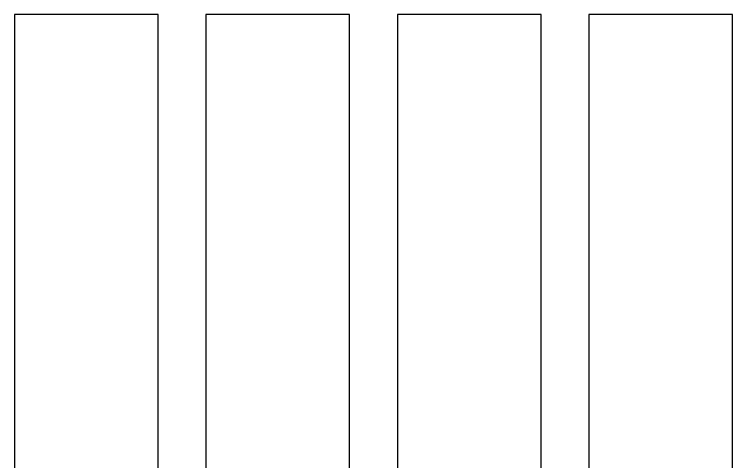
# Model space of a CAD drawing. Header units: millimetres. Extents: x -678720 to -601931, y -306 to 39239.
# Drawn here: x -674324 to -672824, y 6510 to 7444 of the extents above; entities that cross this region are included whole.
import ezdxf
from ezdxf.xclip import XClip

# ---------------------------------------------------------------- set-up
doc = ezdxf.new("R2010")
doc.units = ezdxf.units.MM
doc.header["$XCLIPFRAME"] = 0
doc.layers.add('000 - WIPEOUT', color=250, linetype='Continuous')
doc.layers.add('A11_ALU.SOLID SHEET', color=2, linetype='Continuous')

# ---------------------------------------------------------------- blocks, each defined once
blk = doc.blocks.new('*U604')
at = {"color": 3}
for points in [[(-875, -8050), (875, -8050), (875, -8350), (-875, -8350)], [(-875, -8450), (875, -8450), (875, -8750), (-875, -8750)], [(-875, -8850), (875, -8850), (875, -9150), (-875, -9150)], [(-875, -9250), (875, -9250), (875, -9550), (-875, -9550)]]:
    blk.add_wipeout(points, dxfattribs=at).dxf.layer = '000 - WIPEOUT'
at = {"layer": 'A11_ALU.SOLID SHEET', "color": 0, "linetype": 'ByBlock'}
for points in [[(-875, -8350), (875, -8350), (875, -8050), (-875, -8050)], [(-875, -8750), (875, -8750), (875, -8450), (-875, -8450)], [(-875, -9150), (875, -9150), (875, -8850), (-875, -8850)], [(-875, -9550), (875, -9550), (875, -9250), (-875, -9250)]]:
    blk.add_lwpolyline(points, close=True, dxfattribs=at)
blk = doc.blocks.new('*U743')
at = {"layer": 'A11_ALU.SOLID SHEET', "color": 0, "linetype": 'ByBlock', "rotation": 90}
blk.add_blockref('*U604', (62308.5, 2990), dxfattribs=at)

msp = doc.modelspace()

# ---------------------------------------------------------------- block references
at = {"layer": 'A11_ALU.SOLID SHEET'}
ref = msp.add_blockref('*U743', (-744682.4, 3579), dxfattribs=at)
XClip(ref).set_block_clipping_path([(69798.6834257276, -3885.5002684942), (120965.0023936313, 33679.9972602262)])

doc.saveas('drawing.dxf')
